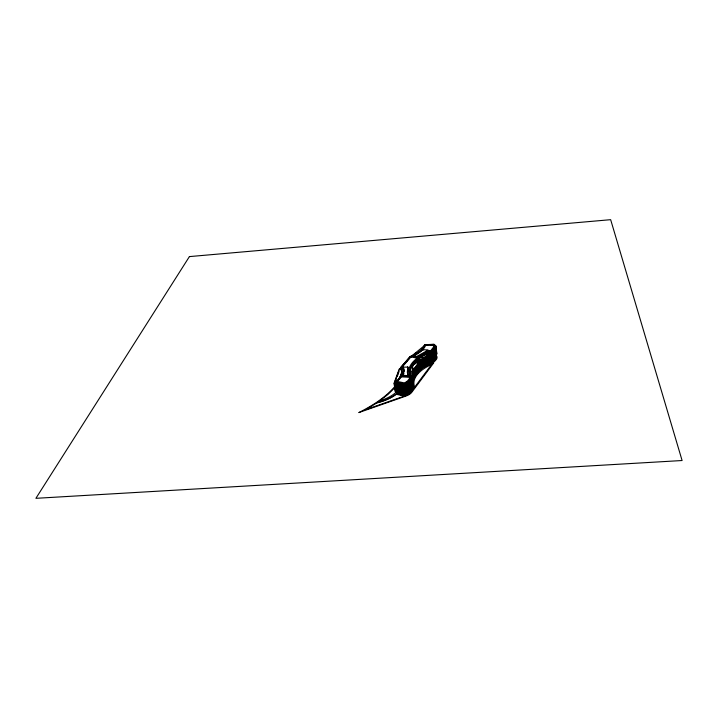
<?xml version="1.0" encoding="UTF-8"?>
<svg xmlns="http://www.w3.org/2000/svg" width="718" height="718" viewBox="0 0 718 718"><rect width="100%" height="100%" fill="white"/><g stroke="black" fill="none" stroke-linecap="round" stroke-linejoin="round"><path stroke-width="1.08" d="M407.465 373.064L407.914 367.095L403.247 367.167L403.381 368.154A38.853 17.824 -8.4 0 1 404.072 371.448M435.171 349.145L435.943 357.438M434.623 346.139L434.812 346.121A11.228 4.963 -6.8 0 1 434.309 348.49L431.796 351.793A48.671 22.429 -5.9 0 0 420.757 357.34L417.804 359.404A48.671 22.429 -5.9 0 0 411.656 366.306L410.606 368.765A48.671 22.429 -5.9 0 0 411.71 378.144M413.299 374.706L412.841 384.983A4.532 2.136 -7.3 0 1 412.123 386.176L406.765 391.418L395.546 390.287A1.4 0.664 -7.6 0 1 394.963 389.677M413.397 375.487L412.94 385.781A4.532 2.136 -7.3 0 1 412.222 386.975L406.873 392.225L395.654 391.086A1.4 0.664 -7.6 0 1 395.071 390.475M413.532 375.119L413.029 386.446A4.532 2.136 -7.3 0 1 412.311 387.639L406.962 392.89L395.744 391.75A1.4 0.664 -7.6 0 1 395.16 391.139M412.76 367.661L412.195 379.912A4.541 2.118 -7.3 0 1 411.468 381.096L406.101 386.32L394.855 385.198A1.4 0.655 -7.6 0 1 394.272 384.597L396.085 379.625M413.029 372.786L412.572 382.847A4.532 2.127 -7.3 0 1 411.845 384.04L406.487 389.273L395.259 388.142A1.4 0.664 -7.6 0 1 394.676 387.541M413.11 373.441L412.653 383.511A4.532 2.136 -7.3 0 1 411.935 384.704L406.576 389.946L395.349 388.815A1.4 0.664 -7.6 0 1 394.765 388.205M413.209 374.231L412.76 384.309A4.532 2.136 -7.3 0 1 412.033 385.512L406.675 390.754L395.456 389.614A1.4 0.664 -7.6 0 1 394.873 389.012M407.914 367.095L407.339 372.068L408.03 375.523M397.18 376.636L398.993 371.655M398.885 370.865L394.164 383.798A1.4 0.655 -7.6 0 0 394.747 384.399L405.993 385.512L411.369 380.298A4.541 2.118 -7.3 0 0 412.096 379.104L412.518 366.665M407.896 374.518L408.542 376.6L402.825 376.142A38.853 17.824 -8.4 0 0 403.211 375.352M402.717 376.349L402.699 375.146A38.871 17.797 -8.4 0 0 403.292 367.257L403.247 367.167M412.5 364.241L412.715 366.449M435.377 355.742A11.174 5.035 -6.8 0 1 435.557 359.188L433.062 362.536A48.438 22.761 -5.8 0 0 419.842 369.734M434.193 347.817L434.255 347.736A11.228 4.954 -6.8 0 0 434.058 344.389L424.697 344.739A33.378 14.611 -7.6 0 1 410.346 356.559L400.447 367.679L400.572 368.469M413.263 365.363L413.065 363.164M413.182 363.263L413.451 365.372M412.994 379.346L421.286 368.226A1.212 0.556 -6.9 0 0 421.134 367.724M434.049 359.96L435.431 358.12A11.183 5.035 -6.8 0 0 435.646 355.141M434.094 360.885L432.828 349.361L434.166 360.795M412.724 377.237L421.026 366.153A1.212 0.556 -6.9 0 0 421.098 365.875M412.814 377.892L421.107 366.799A1.212 0.556 -6.9 0 0 421.125 366.422M412.913 378.682L421.206 367.58A1.212 0.556 -6.9 0 0 421.116 367.113M435.287 356.927L432.801 360.319A48.492 22.689 -5.8 0 0 428.808 362.025M397.835 391.696A36.178 16.909 -8.4 0 1 396.722 392.647L405.23 394.631A11.668 5.538 -7.5 0 0 410.714 391.139L412.976 388.052M432.927 361.396L434.049 359.897M410.714 391.139L412.985 388.115M411.818 390.969L410.184 379.023L411.701 390.852M420.658 356.559L417.723 358.749A48.689 22.411 -5.9 0 0 411.576 365.641L410.508 368.038A48.689 22.411 -5.9 0 0 411.611 377.408L413.047 389.318L412.383 384.911M412.329 387.702A48.438 22.761 -5.8 0 0 413.119 389.219L410.858 392.243A11.668 5.547 -7.5 0 1 405.374 395.744L396.883 393.823L396.596 391.669M412.545 375.783L420.856 364.717A1.212 0.556 -6.9 0 0 420.901 364.394M413.263 375.595L420.936 365.372A1.212 0.556 -6.9 0 0 420.622 364.798M434.13 356.092L435.045 354.8A11.192 5.008 -6.8 0 0 435.395 354.27M433.753 357.411L435.135 355.572A11.192 5.017 -6.8 0 0 435.503 352.942M411.594 387.657L410.463 389.165L411.602 387.72M435.207 356.218L433.834 358.058L435.216 356.281A11.192 5.017 -6.8 0 0 435.754 355.087M412.823 386.876L410.57 389.964A11.676 5.529 -7.5 0 1 405.069 393.455L397.628 391.714M412.258 373.539L420.586 362.5A1.212 0.547 -6.9 0 0 420.353 361.962M412.356 374.338L420.676 363.29A1.212 0.547 -6.9 0 0 420.721 362.958M412.437 374.993L420.757 363.936A1.212 0.556 -6.9 0 0 420.452 363.371M433.421 354.575L434.803 352.744A11.201 4.99 -6.8 0 0 435.35 350.68M433.968 354.674L434.875 353.391A11.201 4.999 -6.8 0 0 435.413 352.197M412.446 383.95L410.184 387.029A11.685 5.502 -7.5 0 1 404.683 390.511L397.233 388.779M432.46 357.483L434.964 354.1A11.201 4.999 -6.8 0 0 435.44 351.739M433.591 355.993L434.964 354.162A11.201 4.999 -6.8 0 0 435.449 351.802M407.609 389.973A11.685 5.511 -7.5 0 0 410.283 387.765L411.405 386.194M432.541 358.129L433.663 356.64M410.283 387.765L411.414 386.257M432.55 358.192L433.672 356.702M412.635 385.413L410.373 388.501A11.685 5.52 -7.5 0 1 407.707 390.709M432.622 358.838A48.519 22.644 -5.8 0 0 428.628 360.544A48.519 22.653 -5.8 0 1 432.631 358.901L435.126 355.509A11.192 5.017 -6.8 0 0 435.494 352.87M411.988 371.421L420.326 360.409A1.212 0.547 -6.9 0 0 420.389 360.14M412.069 372.086L420.407 361.064A1.212 0.547 -6.9 0 0 420.371 360.642M412.168 372.884L420.506 361.854A1.212 0.547 -6.9 0 0 420.416 361.387M434.632 351.264L432.128 354.638A48.609 22.518 -5.9 0 0 428.125 356.343M433.259 353.157L434.641 351.326A11.21 4.981 -6.8 0 0 435.189 349.262M432.353 355.177L432.433 355.886M433.34 353.866L434.713 351.973M412.258 382.488L409.996 385.557A11.694 5.493 -7.5 0 1 404.494 389.03L397.036 387.307M432.514 356.595L432.766 358.731M433.466 350.411L434.381 349.136M434.462 349.846L431.967 353.22A48.645 22.473 -5.9 0 0 427.955 354.916M411.414 381.034L409.709 383.286A11.712 5.475 -7.5 0 1 408.38 384.588M432.039 353.866L432.263 354.468M411.423 381.105L409.718 383.349A11.712 5.475 -7.5 0 1 408.389 384.651M433.169 352.448L434.552 350.555A11.219 4.981 -6.8 0 0 435.099 349.433M412.078 381.025L409.807 384.085A11.703 5.484 -7.5 0 1 404.297 387.558L396.839 385.844M434.219 347.709L431.706 351.075A48.689 22.411 -5.9 0 0 420.667 356.622M396.65 384.435L404.099 386.078A11.712 5.475 -7.5 0 0 409.619 382.613L411.89 379.553M418.136 358.372L409.942 356.658L400.563 367.831A36.349 16.676 -8.4 0 1 399.98 376.833L411.602 377.345L409.332 380.396A11.721 5.457 -7.5 0 1 403.812 383.861L395.277 381.922L395.385 382.73L403.911 384.597A11.721 5.466 -7.5 0 0 409.431 381.141L411.701 378.081A48.671 22.429 -5.9 0 1 410.597 368.702M407.106 360.723L409.116 358.336M414.331 361.953L414.519 364.143M400.545 368.406L407.106 360.75M395.196 387.271L387.944 394.478L377.363 402.574A35.667 16.702 -8.4 0 0 398.023 392.36M394.568 386.867C384.758 398.005 371.942 405.948 358.803 412.59L405.814 396.112A12.628 6.004 -7.5 0 0 411.755 392.333L433.887 362.635L433.196 362.357M410.328 392.647L408.883 380.702L410.508 392.674L409.628 387.262M421.493 349.72L422.516 349.837M422.92 349.54L422.866 349.594A35.783 15.634 -7.6 0 1 413.245 355.581L413.146 356.658L416.835 357.429L428.143 351.165L428.027 350.187L422.92 349.54L423.037 350.51M416.539 359.619L416.799 361.719M409.852 357.501L424.733 345.313M411.602 356.747L416.628 352.529M404.665 395.465L403.157 383.717M402.574 394.99L401.003 383.125L401.775 388.644M400.482 394.523L399.334 385.898M400.653 394.559L399.504 385.934M398.4 394.047L397.709 389.829M401.057 383.25L401.883 388.555M419.554 359.556L419.411 357.376L419.716 359.592M413.021 355.679L416.709 356.451L428.027 350.187M420.03 367.679L432.568 359.53A4.909 2.217 -6.7 0 0 433.618 358.408L436.589 353.705A3.509 1.571 -6.6 0 0 436.176 352.332M420.111 368.325L432.64 360.176A4.909 2.217 -6.7 0 0 433.69 359.054L436.67 354.342A3.509 1.571 -6.6 0 0 436.257 352.969M417.966 366.62L432.308 357.331A4.909 2.208 -6.7 0 0 433.358 356.218L436.338 351.524A3.509 1.562 -6.6 0 0 436.167 350.312M419.851 366.243L432.398 358.111A4.909 2.208 -6.7 0 0 433.448 356.99L436.427 352.296A3.509 1.571 -6.6 0 0 436.257 351.084M419.034 367.472L432.478 358.758A4.909 2.208 -6.7 0 0 433.528 357.636L436.499 352.933A3.509 1.571 -6.6 0 0 436.095 351.569M419.5 363.371L432.065 355.257A4.918 2.199 -6.7 0 0 433.116 354.145L436.104 349.469A3.509 1.562 -6.6 0 0 435.404 347.961M418.684 364.609L432.146 355.913A4.918 2.199 -6.7 0 0 433.196 354.791L436.176 350.106A3.509 1.562 -6.6 0 0 436.185 349.083M419.68 364.807L432.236 356.684A4.909 2.208 -6.7 0 0 433.286 355.572L436.266 350.878A3.509 1.562 -6.6 0 0 436.266 349.846M417.526 363.093L431.895 353.839A4.918 2.199 -6.7 0 0 432.954 352.726L435.934 348.05A3.518 1.553 -6.6 0 0 435.53 346.686M419.402 362.59L431.976 354.486A4.918 2.199 -6.7 0 0 433.026 353.373L436.014 348.697A3.518 1.562 -6.6 0 0 435.602 347.332M423.799 366.952L423.692 364.906M423.952 366.997L423.548 364.861M422.274 355.527L422.525 357.618M408.309 394.263L406.9 382.308M425.065 364.008L425.594 366.072L425.343 363.981M427.3 365.148L427.048 363.057M428.574 362.159L429.095 364.232L428.843 362.141M405.32 386.571L406.729 395.205L406.164 390.888M430.297 359.224L431.06 363.389L430.567 359.215M430.046 357.142L429.588 351.865M411.522 365.956L412.581 366.207L412.006 378.44A4.541 2.118 -7.3 0 1 411.279 379.625L405.903 384.839L394.658 383.726A1.4 0.655 -7.6 0 1 394.074 383.125L399.163 369.214A2.001 0.915 -7.4 0 1 400.509 368.352L400.662 368.621M430.324 345.008L433.528 344.837A3.518 1.553 -6.6 0 1 435.772 346.632L432.783 351.299A4.918 2.19 -6.7 0 1 431.733 352.403L413.748 363.963L412.464 364.107M410.337 356.496A33.378 14.611 -7.6 0 0 421.313 349.828L421.529 349.612A33.378 14.611 -7.6 0 0 424.688 344.676L434.049 344.326L434.21 345.735M403.103 367.58L400.572 367.894A36.349 16.676 -8.4 0 1 395.277 381.994M407.375 367.517L410.732 367.463L410.804 368.316M408.039 368.092L407.501 367.104M402.583 375.352L408.416 375.595M434.175 361.037L435.144 360.939L436.329 359.368A12.009 5.412 -6.8 0 0 436.23 355.518M433.125 362.446L431.967 354.1M426.501 350.348L431.778 350.985L433.062 362.536M399.738 384.336L404.01 385.342A11.712 5.466 -7.5 0 0 404.62 385.117M399.935 385.808L404.189 386.751M399.944 385.88L404.198 386.814A11.712 5.475 -7.5 0 0 404.817 386.589M399.064 387.047L404.387 388.232A11.703 5.493 -7.5 0 0 405.006 388.07A11.703 5.493 -7.5 0 1 404.387 388.232L399.073 387.119M399.262 388.519L401.389 388.994M399.271 388.582L401.398 389.057M399.459 389.991L404.772 391.175A11.685 5.511 -7.5 0 0 405.984 390.78M399.468 390.053L404.781 391.247M397.431 390.251L404.88 391.983A11.685 5.52 -7.5 0 0 407.196 390.996M400.716 391.696L404.97 392.647A11.676 5.52 -7.5 0 0 405.58 392.423M400.725 391.759L404.979 392.719A11.676 5.52 -7.5 0 0 405.589 392.495M412.545 364.762L413.828 364.618L431.805 353.059A4.918 2.19 -6.7 0 0 432.855 351.946L435.844 347.279A3.518 1.553 -6.6 0 0 435.44 345.914M425.316 366.099L425.2 363.927M406.451 395.214L405.482 386.499M412.697 368.11L412.383 381.384A4.541 2.127 -7.3 0 1 411.656 382.568L406.289 387.792L395.053 386.679A1.4 0.655 -7.6 0 1 394.469 386.069M412.877 369.555L412.464 382.048A4.541 2.127 -7.3 0 1 411.746 383.241L406.379 388.465L395.151 387.343A1.4 0.664 -7.6 0 1 394.559 386.742M396.874 391.615L396.883 393.823A36.169 16.936 -8.4 0 0 398.517 392.387M396.704 391.579L397.054 393.859M395.483 383.466L395.582 384.202A36.313 16.72 -8.4 0 0 395.878 383.968M395.681 384.938L396.013 387.37M397.996 389.775L398.454 394.173L397.826 389.739M403.534 375.388L403.669 376.394M403.803 383.789L404.88 391.983M402.17 390.718L402.627 395.124L401.999 390.673M405.598 386.562L405.885 388.725M411.836 380.612L412.114 382.766M411.764 380.711L412.042 382.856M412.311 385.01L412.859 389.3M408.937 381.868L409.35 385.108M410.05 356.613L410.032 357.367M416.709 356.451L416.835 357.429M416.108 356.325L416.234 357.304M414.367 355.957L414.483 356.936M418.208 358.327L418.307 359.108M418.064 358.426L418.163 359.215M428.718 362.087L428.951 364.304M426.914 363.003L427.156 365.22M430.073 355.051L430.315 357.133M429.956 354.988L430.163 357.205M430.45 359.162L430.908 363.461M434.982 349.244L435.216 351.317M435.458 353.301L435.943 357.528M435.521 359.233L434.067 347.718L435.341 359.224M432.828 349.361L434.273 360.903M431.841 350.833L432.101 353.041M403.884 373.252A38.853 17.824 -8.4 0 1 403.525 374.563M419.833 352.116A34.572 15.132 -7.6 0 0 422.381 349.971L422.606 349.747A34.572 15.132 -7.6 0 0 425.648 345.304L433.286 345.08A10.025 4.425 -6.8 0 1 433.08 347.647L430.692 350.761L423.135 354.252L416.691 358.479A49.955 22.985 -5.9 0 0 410.373 365.543L409.278 368.002A49.955 22.985 -5.9 0 0 409.269 375.308L410.292 377.426L408.156 380.226A10.474 4.873 -7.5 0 1 404.297 382.9L397.198 381.42A37.542 17.223 -8.4 0 0 401.775 367.598L411.019 356.882A34.572 15.132 -7.6 0 0 413.029 356.02M419.545 352.323A34.572 15.132 -7.6 0 1 417.688 353.552M417.364 353.75A34.572 15.132 -7.6 0 1 416.35 354.342M416 354.53A34.572 15.132 -7.6 0 1 414.923 355.105A33.369 14.629 -7.6 0 0 415.228 354.943M414.546 355.293A34.572 15.132 -7.6 0 1 413.415 355.841M434.139 345.098A11.228 4.963 -6.8 0 1 434.686 345.879M400.653 368.558A36.34 16.685 -8.4 0 1 401.236 375.101M400.958 375.837A36.34 16.685 -8.4 0 1 400.626 376.582M400.222 377.318A36.34 16.685 -8.4 0 1 399.755 378.063M399.585 378.314A36.34 16.685 -8.4 0 1 399.226 378.799M398.84 379.292A36.34 16.685 -8.4 0 1 398.634 379.535M398.212 380.028A36.34 16.685 -8.4 0 1 397.987 380.271M397.512 380.755A36.34 16.685 -8.4 0 1 397.269 380.998M396.758 381.473A36.34 16.685 -8.4 0 1 396.498 381.716M395.95 382.191A36.34 16.685 -8.4 0 1 395.376 382.658L403.902 384.534A11.721 5.466 -7.5 0 0 409.422 381.07M424.706 345.6A33.369 14.629 -7.6 0 1 424.374 346.462M423.943 347.324A33.369 14.629 -7.6 0 1 423.548 347.97M423.252 348.401A33.369 14.629 -7.6 0 1 423.099 348.616M419.734 351.999A33.369 14.629 -7.6 0 1 419.474 352.197M418.935 352.61A33.369 14.629 -7.6 0 1 418.657 352.807M416.862 353.992A33.369 14.629 -7.6 0 1 416.225 354.378M413.837 355.67A33.369 14.629 -7.6 0 1 413.478 355.85M412.365 356.379A33.369 14.629 -7.6 0 1 411.988 356.55M411.217 356.882A33.369 14.629 -7.6 0 1 410.427 357.214M431.787 351.721A48.671 22.429 -5.9 0 0 420.748 357.277L417.813 359.467A48.671 22.429 -5.9 0 0 411.665 366.368M412.222 366.234A48.653 22.446 -5.9 0 1 417.894 360.122M434.973 347.718A11.219 4.972 -6.8 0 1 434.39 349.199M406.837 384.004A11.712 5.466 -7.5 0 0 409.52 381.805L411.791 378.817L409.52 381.877A11.712 5.466 -7.5 0 1 406.846 384.076M435.027 347.844A11.219 4.972 -6.8 0 1 434.471 349.908M409.61 382.55A11.712 5.475 -7.5 0 1 404.09 386.015M427.946 354.845A48.645 22.473 -5.9 0 1 431.958 353.148M395.869 383.897A36.313 16.72 -8.4 0 1 395.573 384.13M412.231 366.297A48.653 22.455 -5.9 0 1 417.903 360.185M407.968 384.893A11.712 5.475 -7.5 0 1 407.51 385.198A11.712 5.475 -7.5 0 0 407.977 384.965M409.798 384.022A11.703 5.484 -7.5 0 1 406.603 386.508M406.065 386.769A11.703 5.484 -7.5 0 1 404.288 387.487M396.067 385.369A36.295 16.756 -8.4 0 1 395.771 385.602M435.261 350.842A11.21 4.99 -6.8 0 1 434.722 352.035M408.964 385.745A11.703 5.493 -7.5 0 0 409.897 384.758A11.703 5.493 -7.5 0 1 408.165 386.437M408.578 386.06A11.703 5.493 -7.5 0 1 408.156 386.374M396.076 385.44A36.286 16.756 -8.4 0 1 395.789 385.674M435.35 350.617A11.201 4.99 -6.8 0 1 434.794 352.682L432.299 356.065A48.582 22.563 -5.9 0 0 429.265 357.322M407.707 386.742A11.703 5.493 -7.5 0 1 407.223 387.029M410.095 386.293A11.694 5.502 -7.5 0 1 408.354 387.908M407.905 388.214A11.694 5.502 -7.5 0 1 407.42 388.501M405.203 389.542A11.694 5.502 -7.5 0 1 404.584 389.766M435.467 351.667A11.201 4.999 -6.8 0 1 435.467 351.964M435.422 352.26A11.201 4.999 -6.8 0 1 434.884 353.453M429.436 358.749A48.546 22.608 -5.9 0 1 432.46 357.483M435.629 353.023A11.192 5.008 -6.8 0 1 435.503 353.902A11.192 5.008 -6.8 0 0 435.602 352.798M435.386 354.207A11.192 5.008 -6.8 0 1 435.045 354.8M409.475 357.905A3.482 1.562 -7.1 0 1 409.637 357.699M434.04 345.511A3.518 1.553 -6.6 0 1 434.821 345.663M400.276 369.375A2.154 0.987 -7.4 0 1 400.276 368.846M399.244 369.869A2.001 0.915 -7.4 0 1 400.267 369.115M412.285 380.576A4.541 2.127 -7.3 0 1 411.558 381.77L406.191 386.993L394.945 385.871A1.4 0.655 -7.6 0 1 394.361 385.27M408.273 391.086A11.676 5.52 -7.5 0 0 410.193 389.497A11.676 5.52 -7.5 0 1 408.282 391.157M435.844 354.907A11.183 5.026 -6.8 0 1 435.296 356.99M421.951 367.06A48.465 22.725 -5.8 0 1 432.936 361.459L435.422 358.058A11.183 5.035 -6.8 0 0 435.467 354.934M414.726 387.074A46.06 21.639 -5.8 0 1 431.572 364.52M412.437 386.58A48.052 22.581 -5.8 0 0 413.424 388.806L432.774 362.913A48.052 22.581 -5.8 0 0 418.45 371.332M396.758 391.588A33.674 15.769 -8.4 0 1 379.921 400.797M189.417 256.595L35.9 498.319L682.1 460.525L610.659 219.681L189.417 256.595M412.168 381.752L410.463 384.004L412.177 381.823M376.753 402.986L365.722 409.628L404.342 396.103L396.309 394.281A36.169 16.936 -8.4 0 1 376.744 402.986"/></g></svg>
